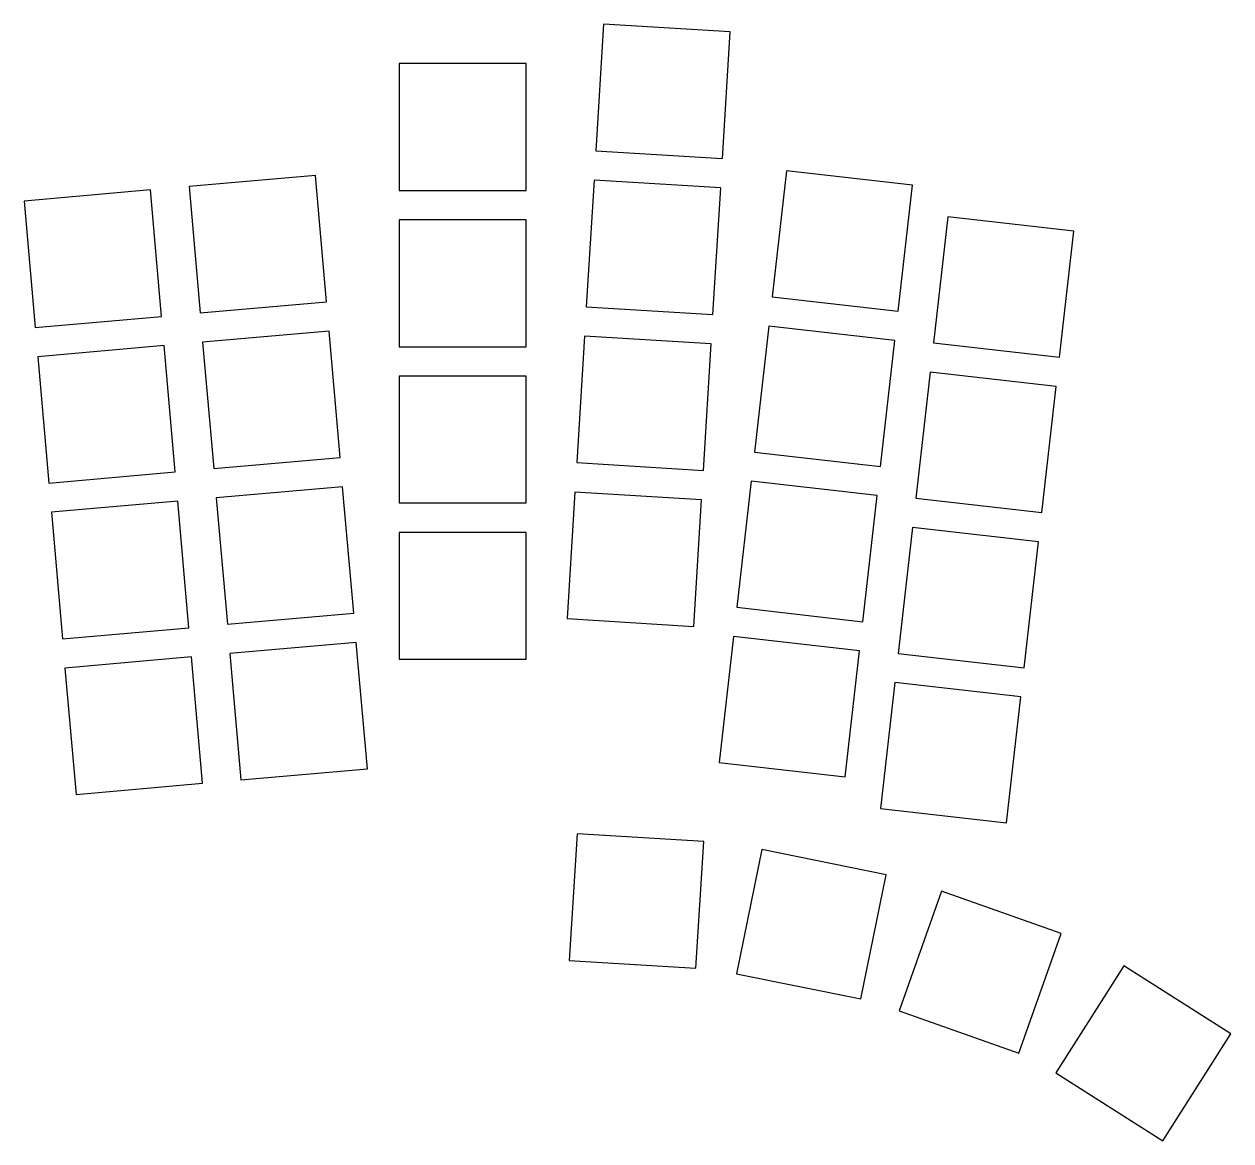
# Model space of a CAD drawing. Header units: millimetres. Extents: x 138 to 269, y -195 to -74.
import ezdxf

# ---------------------------------------------------------------- set-up
doc = ezdxf.new("R2010")
doc.units = ezdxf.units.MM

msp = doc.modelspace()

# ---------------------------------------------------------------- linework, layer by layer
for p, q in [((201.09, -73.67), (200.25, -87.45)), ((214.87, -74.52), (201.09, -73.67)), ((214.03, -88.29), (214.87, -74.52)), ((192.68, -77.97), (178.88, -77.97)), ((178.88, -77.97), (178.88, -91.77)), ((192.68, -91.77), (192.68, -77.97)), ((200.25, -87.45), (214.03, -88.29)), ((169.76, -90.15), (156.01, -91.35)), ((170.96, -103.9), (169.76, -90.15)), ((220.99, -89.63), (219.43, -103.34)), ((234.7, -91.19), (220.99, -89.63)), ((151.83, -91.72), (138.08, -92.92)), ((153.03, -105.47), (151.83, -91.72)), ((156.01, -91.35), (157.21, -105.1)), ((178.88, -91.77), (192.68, -91.77)), ((200.06, -90.64), (199.21, -104.42)), ((213.83, -91.48), (200.06, -90.64)), ((212.99, -105.26), (213.83, -91.48)), ((233.14, -104.9), (234.7, -91.19)), ((138.08, -92.92), (139.28, -106.67)), ((192.68, -94.97), (178.88, -94.97)), ((178.88, -94.97), (178.88, -108.77)), ((192.68, -108.77), (192.68, -94.97)), ((238.53, -94.65), (236.97, -108.36)), ((252.24, -96.21), (238.53, -94.65)), ((250.68, -109.92), (252.24, -96.21)), ((219.43, -103.34), (233.14, -104.9)), ((157.21, -105.1), (170.96, -103.9)), ((199.21, -104.42), (212.99, -105.26)), ((139.28, -106.67), (153.03, -105.47)), ((171.24, -107.09), (157.49, -108.29)), ((172.44, -120.83), (171.24, -107.09)), ((199.02, -107.61), (198.18, -121.38)), ((212.79, -108.45), (199.02, -107.61)), ((219.06, -106.52), (217.5, -120.23)), ((232.78, -108.08), (219.06, -106.52)), ((153.31, -108.65), (139.56, -109.86)), ((154.51, -122.4), (153.31, -108.65)), ((157.49, -108.29), (158.7, -122.04)), ((178.88, -108.77), (192.68, -108.77)), ((211.95, -122.23), (212.79, -108.45)), ((231.21, -121.79), (232.78, -108.08)), ((236.97, -108.36), (250.68, -109.92)), ((139.56, -109.86), (140.76, -123.6)), ((236.61, -111.54), (235.05, -125.25)), ((250.32, -113.1), (236.61, -111.54)), ((192.68, -111.97), (178.88, -111.97)), ((178.88, -111.97), (178.88, -125.77)), ((192.68, -125.77), (192.68, -111.97)), ((248.76, -126.81), (250.32, -113.1)), ((217.5, -120.23), (231.21, -121.79)), ((158.7, -122.04), (172.44, -120.83)), ((198.18, -121.38), (211.95, -122.23)), ((140.76, -123.6), (154.51, -122.4)), ((172.72, -124.02), (158.97, -125.22)), ((173.92, -137.77), (172.72, -124.02)), ((197.98, -124.58), (197.14, -138.35)), ((211.76, -125.42), (197.98, -124.58)), ((217.14, -123.41), (215.58, -137.12)), ((230.85, -124.97), (217.14, -123.41)), ((154.79, -125.59), (141.04, -126.79)), ((155.99, -139.34), (154.79, -125.59)), ((158.97, -125.22), (160.18, -138.97)), ((178.88, -125.77), (192.68, -125.77)), ((210.91, -139.2), (211.76, -125.42)), ((229.29, -138.69), (230.85, -124.97)), ((235.05, -125.25), (248.76, -126.81)), ((141.04, -126.79), (142.25, -140.54)), ((234.68, -128.43), (233.12, -142.14)), ((248.4, -129.99), (234.68, -128.43)), ((192.68, -128.97), (178.88, -128.97)), ((178.88, -128.97), (178.88, -142.77)), ((192.68, -142.77), (192.68, -128.97)), ((246.83, -143.7), (248.4, -129.99)), ((160.18, -138.97), (173.92, -137.77)), ((215.58, -137.12), (229.29, -138.69)), ((197.14, -138.35), (210.91, -139.2)), ((142.25, -140.54), (155.99, -139.34)), ((215.21, -140.3), (213.65, -154.01)), ((228.93, -141.86), (215.21, -140.3)), ((174.2, -140.96), (160.46, -142.16)), ((175.41, -154.7), (174.2, -140.96)), ((156.27, -142.52), (142.52, -143.73)), ((157.48, -156.27), (156.27, -142.52)), ((160.46, -142.16), (161.66, -155.91)), ((178.88, -142.77), (192.68, -142.77)), ((227.36, -155.58), (228.93, -141.86)), ((233.12, -142.14), (246.83, -143.7)), ((142.52, -143.73), (143.73, -157.48)), ((232.76, -145.32), (231.2, -159.03)), ((246.47, -146.88), (232.76, -145.32)), ((244.91, -160.59), (246.47, -146.88)), ((161.66, -155.91), (175.41, -154.7)), ((213.65, -154.01), (227.36, -155.58)), ((143.73, -157.48), (157.48, -156.27)), ((231.2, -159.03), (244.91, -160.59)), ((198.21, -161.76), (197.37, -175.54)), ((211.99, -162.6), (198.21, -161.76)), ((211.14, -176.38), (211.99, -162.6)), ((218.29, -163.47), (215.54, -176.99)), ((231.82, -166.22), (218.29, -163.47)), ((229.06, -179.74), (231.82, -166.22)), ((237.86, -168.02), (233.25, -181.03)), ((250.87, -172.63), (237.86, -168.02)), ((246.26, -185.63), (250.87, -172.63)), ((197.37, -175.54), (211.14, -176.38)), ((215.54, -176.99), (229.06, -179.74)), ((257.67, -176.12), (250.26, -187.76)), ((269.31, -183.54), (257.67, -176.12)), ((233.25, -181.03), (246.26, -185.63)), ((261.9, -195.18), (269.31, -183.54)), ((250.26, -187.76), (261.9, -195.18))]:
    msp.add_line(p, q)

doc.saveas('drawing.dxf')
